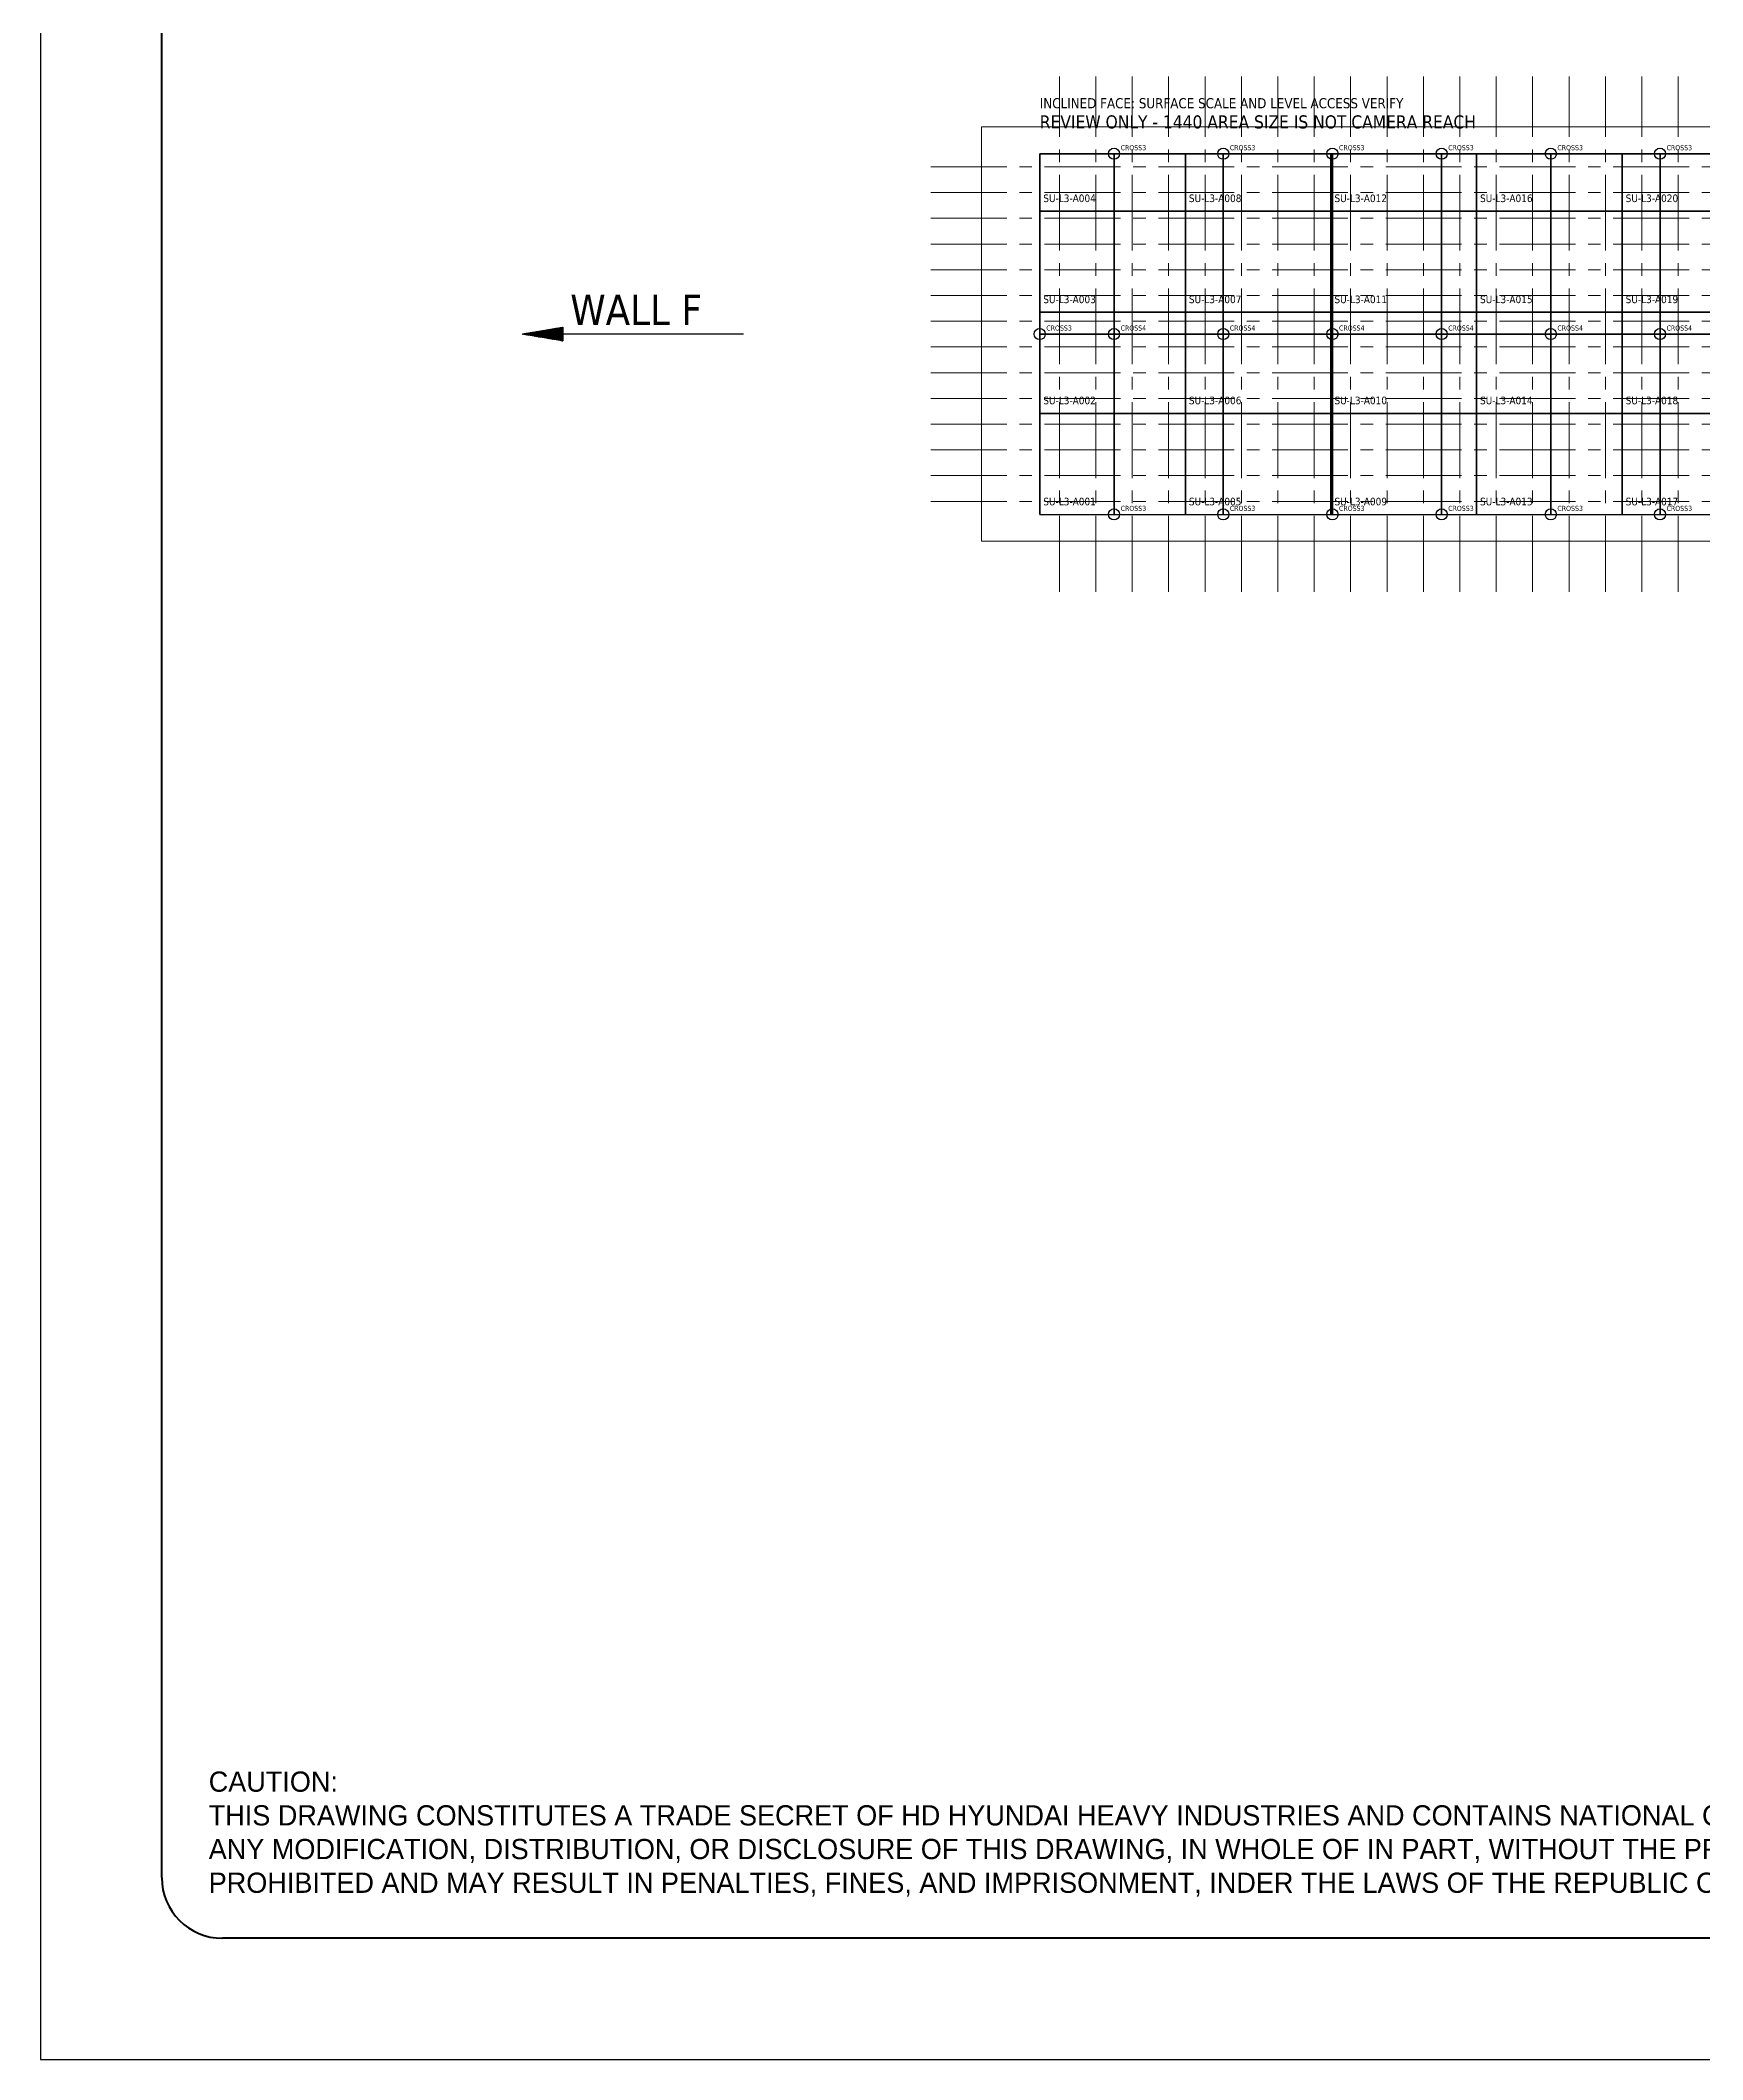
# Model space of a CAD drawing. Extents: x 0 to 50400, y 0 to 35640.
# Drawn here: x 0 to 16441, y 0 to 19975 of the extents above; entities that cross this region are included whole.
import ezdxf
from ezdxf.enums import TextEntityAlignment as Align

# ---------------------------------------------------------------- set-up
doc = ezdxf.new("R2010")
doc.units = 0
doc.linetypes.add('CENTER2', pattern=[225, 150, -25, 25, -25])
for name, color, linetype, lineweight in [('ACS_AREA_L3', 6, 'Continuous', 25), ('ACS_CROSS3', 200, 'Continuous', 25), ('ACS_CROSS4', 206, 'Continuous', 25), ('ACS_LABEL', 7, 'Continuous', 25), ('ACS_LINE_H', 30, 'Continuous', 25), ('ACS_LINE_V', 30, 'Continuous', 25), ('ACS_VERIFY', 1, 'Continuous', 25), ('KC-2B Membrane Sheet UM', 181, 'Continuous', 25), ('KC-2B Steel Wall', 7, 'Continuous', 20), ('KC-2B Wall Name', 3, 'Continuous', 25)]:
    doc.layers.add(name, color=color, linetype=linetype, lineweight=lineweight)
doc.layers.add('MULTI-PLOT-AREA', color=2, linetype='Continuous', plot=False)
doc.layers.add('New Scale Title', color=7, linetype='Continuous')
doc.styles.add('Default', font='tahoma.ttf')

# ---------------------------------------------------------------- blocks, each defined once
blk = doc.blocks.new('MULTI-PLOT-AREA')
at = {"layer": 'MULTI-PLOT-AREA'}
blk.add_lwpolyline([(0, 0), (1, 0), (1, 1), (0, 1)], close=True, dxfattribs=at)

msp = doc.modelspace()

# ---------------------------------------------------------------- hatches: boundary and pattern name
at = {"layer": 'KC-2B Wall Name', "extrusion": (0, 0, -1)}
h = msp.add_hatch(dxfattribs=at)
h.set_pattern_fill('SLOPELINE', color=256, scale=0.75, angle=90, style=0, pattern_type=2)
h.set_pattern_definition([(135, (431410.0271, 15963.925), (-0.5303300859, -0.5303300859), [75, -0.075])])
h.paths.add_polyline_path([(-5166, 17137), (-5166, 17003), (-4768, 17070)])

# ---------------------------------------------------------------- linework, layer by layer
at = {"layer": 'ACS_AREA_L3'}
for points in [[(9885, 18286), (11325, 18286), (11325, 18854), (9885, 18854)], [(11325, 18286), (12765, 18286), (12765, 18854), (11325, 18854)], [(12765, 18286), (14205, 18286), (14205, 18854), (12765, 18854)], [(14205, 18286), (15645, 18286), (15645, 18854), (14205, 18854)], [(15645, 18286), (17085, 18286), (17085, 18854), (15645, 18854)], [(9885, 17286), (11325, 17286), (11325, 18286), (9885, 18286)], [(11325, 17286), (12765, 17286), (12765, 18286), (11325, 18286)], [(12765, 17286), (14205, 17286), (14205, 18286), (12765, 18286)], [(14205, 17286), (15645, 17286), (15645, 18286), (14205, 18286)], [(15645, 17286), (17085, 17286), (17085, 18286), (15645, 18286)], [(9885, 16286), (11325, 16286), (11325, 17286), (9885, 17286)], [(11325, 16286), (12765, 16286), (12765, 17286), (11325, 17286)], [(12765, 16286), (14205, 16286), (14205, 17286), (12765, 17286)], [(14205, 16286), (15645, 16286), (15645, 17286), (14205, 17286)], [(15645, 16286), (17085, 16286), (17085, 17286), (15645, 17286)], [(9885, 15286), (11325, 15286), (11325, 16286), (9885, 16286)], [(11325, 15286), (12765, 15286), (12765, 16286), (11325, 16286)], [(12765, 15286), (14205, 15286), (14205, 16286), (12765, 16286)], [(14205, 15286), (15645, 15286), (15645, 16286), (14205, 16286)], [(15645, 15286), (17085, 15286), (17085, 16286), (15645, 16286)]]:
    msp.add_lwpolyline(points, close=True, dxfattribs=at)
at = {"layer": 'ACS_CROSS3'}
for centre in [(10620, 18854), (11700, 18854), (12780, 18854), (13860, 18854), (14940, 18854), (16020, 18854), (9885, 17070), (10620, 15286), (11700, 15286), (12780, 15286), (13860, 15286), (14940, 15286), (16020, 15286)]:
    msp.add_circle(centre, 55, dxfattribs=at)
at = {"layer": 'ACS_CROSS4'}
for centre in [(10620, 17070), (11700, 17070), (12780, 17070), (13860, 17070), (14940, 17070), (16020, 17070)]:
    msp.add_circle(centre, 55, dxfattribs=at)
at = {"layer": 'ACS_LINE_H'}
for p, q in [((9885, 18854), (11325, 18854)), ((11325, 18854), (12765, 18854)), ((12765, 18854), (14205, 18854)), ((14205, 18854), (15645, 18854)), ((15645, 18854), (17085, 18854)), ((9885, 17070), (11325, 17070)), ((11325, 17070), (12765, 17070)), ((12765, 17070), (14205, 17070)), ((14205, 17070), (15645, 17070)), ((15645, 17070), (17085, 17070)), ((9885, 15286), (11325, 15286)), ((11325, 15286), (12765, 15286)), ((12765, 15286), (14205, 15286)), ((14205, 15286), (15645, 15286)), ((15645, 15286), (17085, 15286))]:
    msp.add_line(p, q, dxfattribs=at)
at = {"layer": 'ACS_LINE_V'}
for p, q in [((9885, 18286), (9885, 18854)), ((10620, 18286), (10620, 18854)), ((11700, 18286), (11700, 18854)), ((12780, 18286), (12780, 18854)), ((13860, 18286), (13860, 18854)), ((14940, 18286), (14940, 18854)), ((16020, 18286), (16020, 18854)), ((9885, 17286), (9885, 18286)), ((10620, 17286), (10620, 18286)), ((11700, 17286), (11700, 18286)), ((12780, 17286), (12780, 18286)), ((13860, 17286), (13860, 18286)), ((14940, 17286), (14940, 18286)), ((16020, 17286), (16020, 18286)), ((9885, 16286), (9885, 17286)), ((10620, 16286), (10620, 17286)), ((11700, 16286), (11700, 17286)), ((12780, 16286), (12780, 17286)), ((13860, 16286), (13860, 17286)), ((14940, 16286), (14940, 17286)), ((16020, 16286), (16020, 17286)), ((9885, 15286), (9885, 16286)), ((10620, 15286), (10620, 16286)), ((11700, 15286), (11700, 16286)), ((12780, 15286), (12780, 16286)), ((13860, 15286), (13860, 16286)), ((14940, 15286), (14940, 16286)), ((16020, 15286), (16020, 16286))]:
    msp.add_line(p, q, dxfattribs=at)
at = {"layer": 'KC-2B Membrane Sheet UM', "linetype": 'Continuous'}
for p, q in [((10620, 18854), (9885, 18854)), ((9885, 18854), (9885, 17070)), ((10620, 17070), (10620, 18854)), ((11700, 18854), (10620, 18854)), ((10620, 18854), (10620, 17070)), ((11700, 17070), (11700, 18854)), ((12780, 18854), (11700, 18854)), ((11700, 18854), (11700, 17070)), ((12780, 17070), (12780, 18854)), ((13860, 18854), (12780, 18854)), ((12780, 18854), (12780, 17070)), ((13860, 17070), (13860, 18854)), ((14940, 18854), (13860, 18854)), ((13860, 18854), (13860, 17070)), ((14940, 17070), (14940, 18854)), ((16020, 18854), (14940, 18854)), ((14940, 18854), (14940, 17070)), ((16020, 17070), (16020, 18854)), ((17100, 18854), (16020, 18854)), ((16020, 18854), (16020, 17070)), ((9885, 17070), (10620, 17070)), ((10620, 17070), (9885, 17070)), ((9885, 17070), (9885, 15286)), ((10620, 15286), (10620, 17070)), ((10620, 17070), (10620, 15286)), ((10620, 17070), (40515, 17070)), ((40515, 17070), (10620, 17070)), ((11700, 15286), (11700, 17070)), ((11700, 17070), (11700, 15286)), ((12780, 15286), (12780, 17070)), ((12780, 17070), (12780, 15286)), ((13860, 15286), (13860, 17070)), ((13860, 17070), (13860, 15286)), ((14940, 15286), (14940, 17070)), ((14940, 17070), (14940, 15286)), ((16020, 15286), (16020, 17070)), ((16020, 17070), (16020, 15286)), ((9885, 15286), (10620, 15286)), ((10620, 15286), (11700, 15286)), ((11700, 15286), (12780, 15286)), ((12780, 15286), (13860, 15286)), ((13860, 15286), (14940, 15286)), ((14940, 15286), (16020, 15286)), ((16020, 15286), (17100, 15286))]:
    msp.add_line(p, q, dxfattribs=at)
at = {"layer": 'KC-2B Steel Wall', "linetype": 'CENTER2', "ltscale": 5}
for p, q in [((10080, 14521), (10080, 19619)), ((10440, 14521), (10440, 19619)), ((10800, 14521), (10800, 19619)), ((11160, 14521), (11160, 19619)), ((11520, 14521), (11520, 19619)), ((11880, 14521), (11880, 19619)), ((12240, 14521), (12240, 19619)), ((12600, 14521), (12600, 19619)), ((12960, 14521), (12960, 19619)), ((13320, 14521), (13320, 19619)), ((13680, 14521), (13680, 19619)), ((14040, 14521), (14040, 19619)), ((14400, 14521), (14400, 19619)), ((14760, 14521), (14760, 19619)), ((15120, 14521), (15120, 19619)), ((15480, 14521), (15480, 19619)), ((15840, 14521), (15840, 19619)), ((16200, 14521), (16200, 19619)), ((8808, 18725), (41593, 18725)), ((8808, 18470), (41593, 18470)), ((8808, 18216), (41593, 18216)), ((8808, 17961), (41593, 17961)), ((8808, 17707), (41593, 17707)), ((8808, 17452), (41593, 17452)), ((8808, 17197), (41593, 17197)), ((8808, 16943), (41593, 16943)), ((8808, 16688), (41593, 16688)), ((8808, 16434), (41593, 16434)), ((8808, 16179), (41593, 16179)), ((8808, 15924), (41593, 15924)), ((8808, 15670), (41593, 15670)), ((8808, 15415), (41593, 15415))]:
    msp.add_line(p, q, dxfattribs=at)
at = {"layer": 'KC-2B Steel Wall', "extrusion": (0, 0, -1)}
for p, q in [((9308, 15021), (9308, 19119)), ((9308, 19119), (41093, 19119)), ((41093, 15021), (9308, 15021))]:
    msp.add_line(p, q, dxfattribs=at)
at = {"layer": 'KC-2B Wall Name'}
msp.add_line((6955, 17070), (5166, 17070), dxfattribs=at)
at = {"layer": 'KC-2B Wall Name', "extrusion": (0, 0, -1)}
msp.add_lwpolyline([(-5166, 17137), (-5166, 17003), (-4768, 17070)], close=True, dxfattribs=at)
at = {"layer": 'New Scale Title', "color": 7, "linetype": 'Continuous', "lineweight": 40}
for p, q in [((1200, 1800), (1200, 33480)), ((48600, 1200), (1800, 1200))]:
    msp.add_line(p, q, dxfattribs=at)
msp.add_arc((1800, 1800), 600, 180, 270, dxfattribs=at)

# ---------------------------------------------------------------- block references
at = {"layer": 'New Scale Title', "lineweight": 5, "xscale": 50400, "yscale": 35640, "zscale": 1.2}
msp.add_blockref('MULTI-PLOT-AREA', (0, 0), dxfattribs=at)

# ---------------------------------------------------------------- texts
at = {"insert": (1665, 2850), "char_height": 200, "attachment_point": 1}
msp.add_mtext_dynamic_manual_height_columns('CAUTION:\\PTHIS DRAWING CONSTITUTES A TRADE SECRET OF HD HYUNDAI HEAVY INDUSTRIES AND CONTAINS NATIONAL CORE TECHNOLOGY DATA PROTECTED UNDER THE LAWS OF THE REPUBLIC OF KOREA.^JANY MODIFICATION, DISTRIBUTION, OR DISCLOSURE OF THIS DRAWING, IN WHOLE OF IN PART, WITHOUT THE PRIOR WRITTEN CONSENT OF HD HYUNDAI HEAVY INDUSTIRES IS STRICTLY^JPROHIBITED AND MAY RESULT IN PENALTIES, FINES, AND IMPRISONMENT, INDER THE LAWS OF THE REPUBLIC OF KOREA AND THE LAWS IN ANY APPLICABLE JURISDICTIONS. ALL RIGHTS RESERVED', width=552900.89, gutter_width=16936, heights=[-1233], dxfattribs=at)
at = {"layer": 'ACS_CROSS3', "style": 'Default'}
for p in [(10685, 18889), (11765, 18889), (12845, 18889), (13925, 18889), (15005, 18889), (16085, 18889), (9950, 17105), (10685, 15321), (11765, 15321), (12845, 15321), (13925, 15321), (15005, 15321), (16085, 15321)]:
    msp.add_text('CROSS3', height=50, dxfattribs=at).set_placement(p)
at = {"layer": 'ACS_CROSS4', "style": 'Default'}
for p in [(10685, 17105), (11765, 17105), (12845, 17105), (13925, 17105), (15005, 17105), (16085, 17105)]:
    msp.add_text('CROSS4', height=50, dxfattribs=at).set_placement(p)
at = {"layer": 'ACS_LABEL', "style": 'Default'}
for s, p in [('SU-L3-A004', (9920, 18376)), ('SU-L3-A008', (11360, 18376)), ('SU-L3-A012', (12800, 18376)), ('SU-L3-A016', (14240, 18376)), ('SU-L3-A020', (15680, 18376)), ('SU-L3-A003', (9920, 17376)), ('SU-L3-A007', (11360, 17376)), ('SU-L3-A011', (12800, 17376)), ('SU-L3-A015', (14240, 17376)), ('SU-L3-A019', (15680, 17376)), ('SU-L3-A002', (9920, 16376)), ('SU-L3-A006', (11360, 16376)), ('SU-L3-A010', (12800, 16376)), ('SU-L3-A014', (14240, 16376)), ('SU-L3-A018', (15680, 16376)), ('SU-L3-A001', (9920, 15376)), ('SU-L3-A005', (11360, 15376)), ('SU-L3-A009', (12800, 15376)), ('SU-L3-A013', (14240, 15376)), ('SU-L3-A017', (15680, 15376))]:
    msp.add_text(s, height=75, dxfattribs=at).set_placement(p)
at = {"layer": 'ACS_VERIFY', "style": 'Default'}
for s, height, p in [('INCLINED FACE: SURFACE SCALE AND LEVEL ACCESS VERIFY', 100, (9885, 19304)), ('REVIEW ONLY - 1440 AREA SIZE IS NOT CAMERA REACH', 130, (9885, 19104))]:
    msp.add_text(s, height=height, dxfattribs=at).set_placement(p)
at = {"layer": 'KC-2B Wall Name', "style": 'Default'}
msp.add_text('WALL F', height=300, dxfattribs=at).set_placement((5241, 17070), align=Align.BOTTOM_LEFT)

doc.saveas('drawing.dxf')
